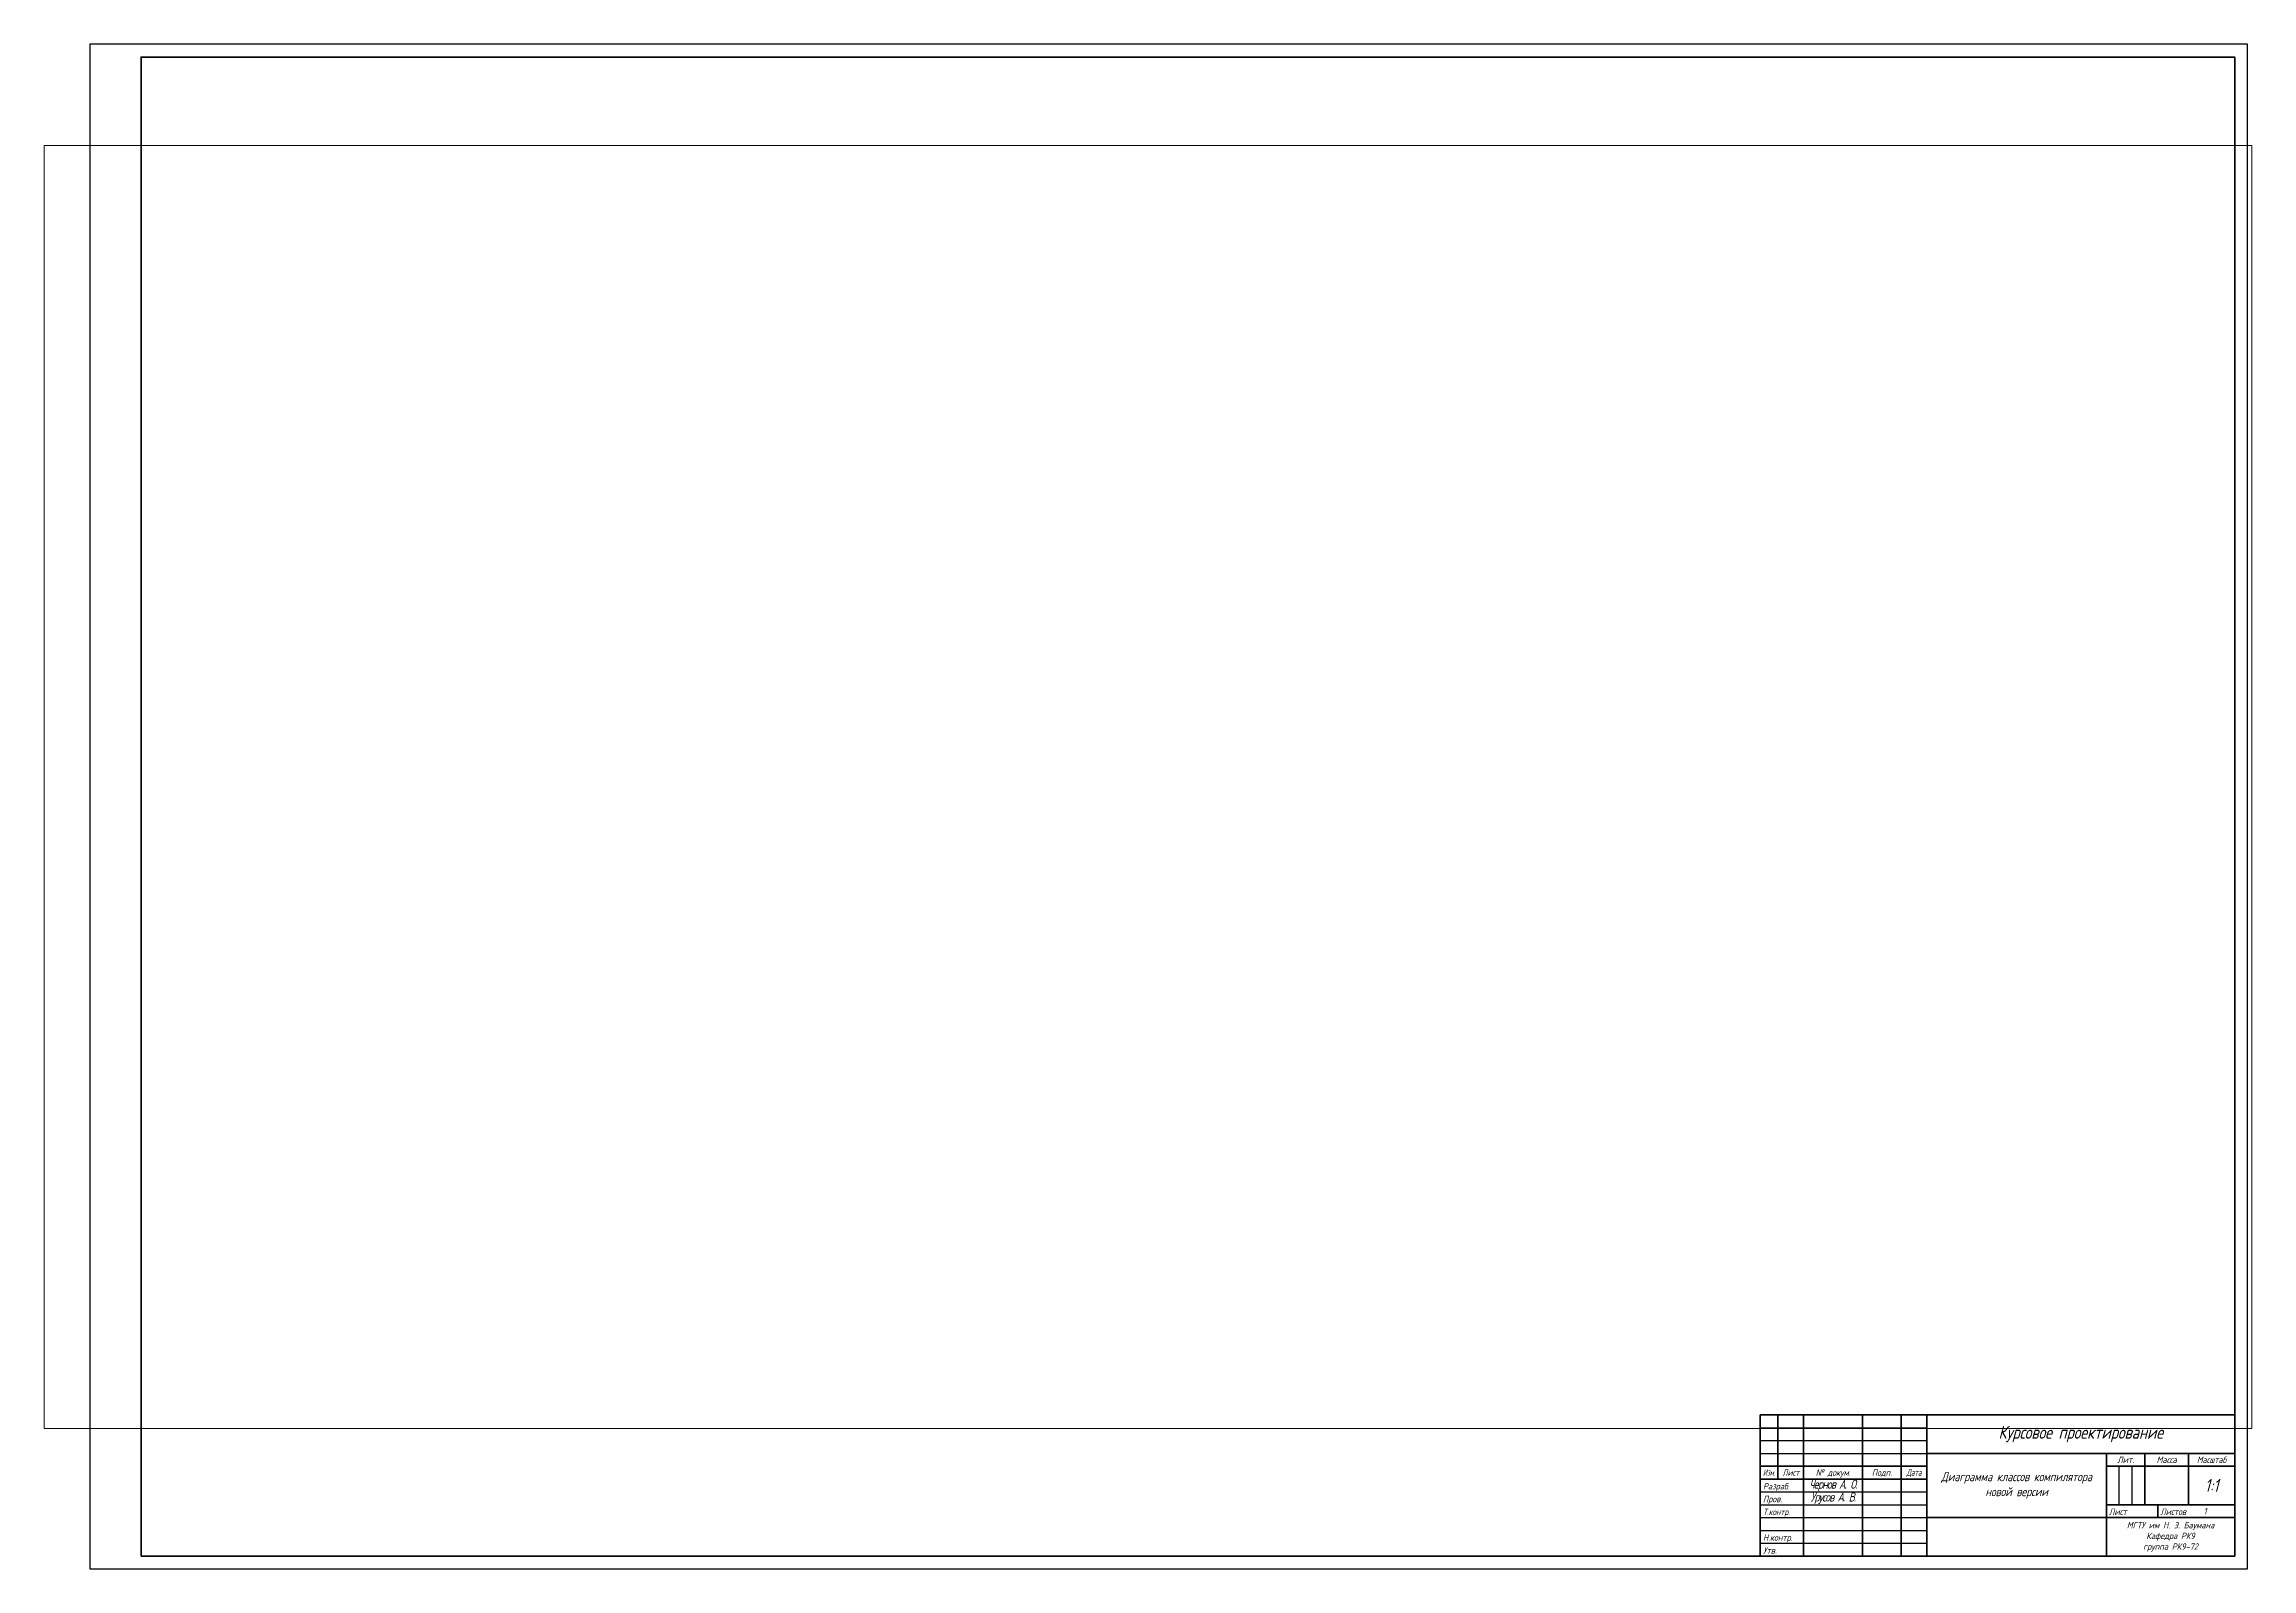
# Model space of a CAD drawing. Header units: millimetres. Extents: x -1205 to 3458, y 452 to 1430.
# Drawn here: x 1696 to 2557, y 836 to 1430 of the extents above; entities that cross this region are included whole.
import ezdxf
from ezdxf.enums import TextEntityAlignment as Align

# ---------------------------------------------------------------- set-up
doc = ezdxf.new("R2010")
doc.units = ezdxf.units.MM
doc.layers.get('0').update_dxf_attribs({"lineweight": 100})
doc.styles.add('GOST 2.304', font='CS_Gost2304.shx', dxfattribs={"oblique": 15})
picture_1 = doc.add_image_def('image1.png', size_in_pixel=(3207, 1863))

msp = doc.modelspace()

# ---------------------------------------------------------------- linework, layer by layer
at = {"linetype": 'Continuous', "lineweight": 60}
for p, q in [((2365.15, 895.81), (2550.15, 895.81)), ((2365.15, 840.81), (2365.15, 895.81)), ((2372.15, 870.81), (2372.15, 895.81)), ((2382.15, 840.81), (2382.15, 895.81)), ((2405.15, 840.81), (2405.15, 895.81)), ((2420.15, 840.81), (2420.15, 895.81)), ((2430.15, 840.81), (2430.15, 895.81)), ((2550.15, 840.81), (2550.15, 895.81)), ((2430.15, 880.81), (2550.15, 880.81)), ((2500.15, 840.81), (2500.15, 880.81)), ((2515.15, 860.81), (2515.15, 880.81)), ((2532.15, 860.81), (2532.15, 880.81)), ((2365.15, 875.81), (2430.15, 875.81)), ((2365.15, 870.81), (2430.15, 870.81)), ((2500.15, 875.81), (2550.15, 875.81)), ((2500.15, 860.81), (2550.15, 860.81)), ((2520.15, 855.81), (2520.15, 860.81)), ((2430.15, 855.81), (2550.15, 855.81)), ((2365.15, 840.81), (2550.15, 840.81))]:
    msp.add_line(p, q, dxfattribs=at)
at = {"linetype": 'Continuous', "lineweight": 25}
for p, q in [((2365.15, 890.81), (2430.15, 890.81)), ((2365.15, 885.81), (2430.15, 885.81)), ((2365.15, 880.81), (2430.15, 880.81)), ((2505.15, 860.81), (2505.15, 875.81)), ((2510.15, 860.81), (2510.15, 875.81)), ((2365.15, 865.81), (2430.15, 865.81)), ((2365.15, 860.81), (2430.15, 860.81)), ((2365.15, 855.81), (2430.15, 855.81)), ((2365.15, 850.81), (2430.15, 850.81)), ((2365.15, 845.81), (2430.15, 845.81))]:
    msp.add_line(p, q, dxfattribs=at)
msp.add_lwpolyline([(1714.15, 835.81), (2555.15, 835.81), (2555.15, 1429.81), (1714.15, 1429.81), (1714.15, 835.81)], dxfattribs=at)
at = {"linetype": 'Continuous', "lineweight": 60}
msp.add_lwpolyline([(1734.15, 840.81), (2550.15, 840.81), (2550.15, 1424.81), (1734.15, 1424.81), (1734.15, 840.81)], dxfattribs=at)

# ---------------------------------------------------------------- texts
at = {"linetype": 'Continuous', "lineweight": 25, "style": 'GOST 2.304', "oblique": 15}
for s, p in [('Лит.', (2507.65, 878.31)), ('Масса', (2523.65, 878.31)), ('№ докум.', (2393.65, 873.31)), ('Подп.', (2412.65, 873.31))]:
    msp.add_text(s, height=2.5, dxfattribs=at).set_placement(p, align=Align.MIDDLE_CENTER)
for s, width, p in [('Масштаб', 0.91954, (2541.15, 878.31)), ('Изм.', 0.75, (2368.65, 873.31)), ('Лист', 0.9, (2377.15, 873.31)), ('Дата', 0.8, (2425.15, 873.31))]:
    msp.add_text(s, height=2.5, dxfattribs=dict(at, width=width)).set_placement(p, align=Align.MIDDLE_CENTER)
for s, p in [('Разраб.', (2366.31, 866.74)), ('Пров.', (2366.31, 861.74)), ('Лист', (2501.15, 856.81)), ('Листов', (2521.15, 856.81)), ('Утв.', (2366.31, 841.74))]:
    msp.add_text(s, height=2.5, dxfattribs=at).set_placement(p)
for s, width, p in [('Т.контр.', 0.9, (2366.31, 856.74)), ('Н.контр.', 0.95, (2366.31, 846.74))]:
    msp.add_text(s, height=2.5, dxfattribs=dict(at, width=width)).set_placement(p)
at = {"lineweight": 30, "attachment_point": 5, "style": 'GOST 2.304'}
for s, insert, char_height, width in [('Курсовое проектирование', (2490.15, 888.31), 5, 120), ('{\\T0.75;Чернов А. О.}', (2393.65, 868.31), 3.5, 23), ('Диаграмма классов компилятора новой версии  ', (2465.15, 868.31), 3.5, 70), ('1:1', (2541.15, 868.31), 5, 18), ('{\\T0.8;Урусов А. В.}', (2393.65, 863.31), 3.5, 23), ('МГТУ им Н. Э. Баумана\\PКафедра РК9\\Pгруппа РК9-72', (2525.15, 848.31), 2.5, 50), ('1', (2538.64, 858.31), 2.5, 7.9946)]:
    msp.add_mtext(s, dxfattribs=dict(at, insert=insert, char_height=char_height, width=width))

# ---------------------------------------------------------------- pictures from other files: only their frames are drawn
at = {"lineweight": 0}
image = msp.add_image(picture_1, insert=(1696.38, 890.55), size_in_units=(860.45, 499.85), dxfattribs=at)
image.dxf.flags = 7

doc.saveas('drawing.dxf')
